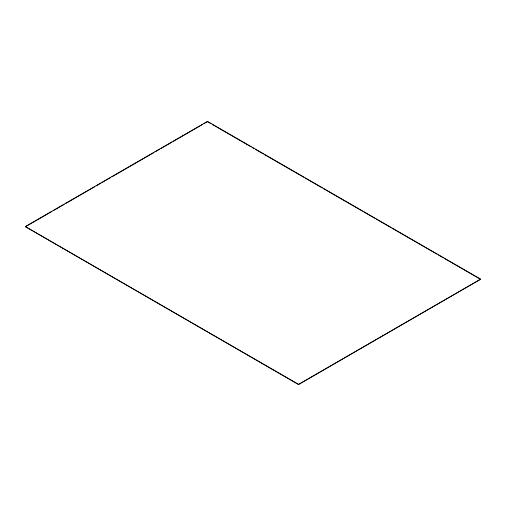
<?xml version="1.0" encoding="UTF-8"?>
<svg xmlns="http://www.w3.org/2000/svg" width="506" height="506" viewBox="0 0 506 506"><rect width="100%" height="100%" fill="white"/><g stroke="black" fill="none" stroke-linecap="round" stroke-linejoin="round"><path stroke-width="0.76" d="M25.3 226.574L207.46 121.408L480.7 279.16L298.54 384.592L25.3 226.574L298.54 384.332L480.7 279.16M25.983 226.448L51.909 211.476M53.269 210.692L64.186 204.386M65.552 203.602L94.888 186.663M96.254 185.873L101.029 183.115M102.395 182.331L110.58 177.6M111.946 176.815L153.565 152.787M154.925 152.002L159.7 149.245M161.066 148.454L171.983 142.154M173.349 141.364L202.685 124.425M204.051 123.641L207.46 121.668L210.875 123.641M212.242 124.432L251.178 146.911M252.545 147.701L253.911 148.486M255.277 149.276L263.474 154.007M264.84 154.798L303.777 177.277M305.143 178.068L322.221 187.928M323.587 188.713L362.524 211.198M363.89 211.982L374.82 218.295M376.186 219.085L390.531 227.365M391.897 228.155L436.982 254.183M438.348 254.973L443.13 257.731M444.496 258.522L480.017 279.027"/></g></svg>
